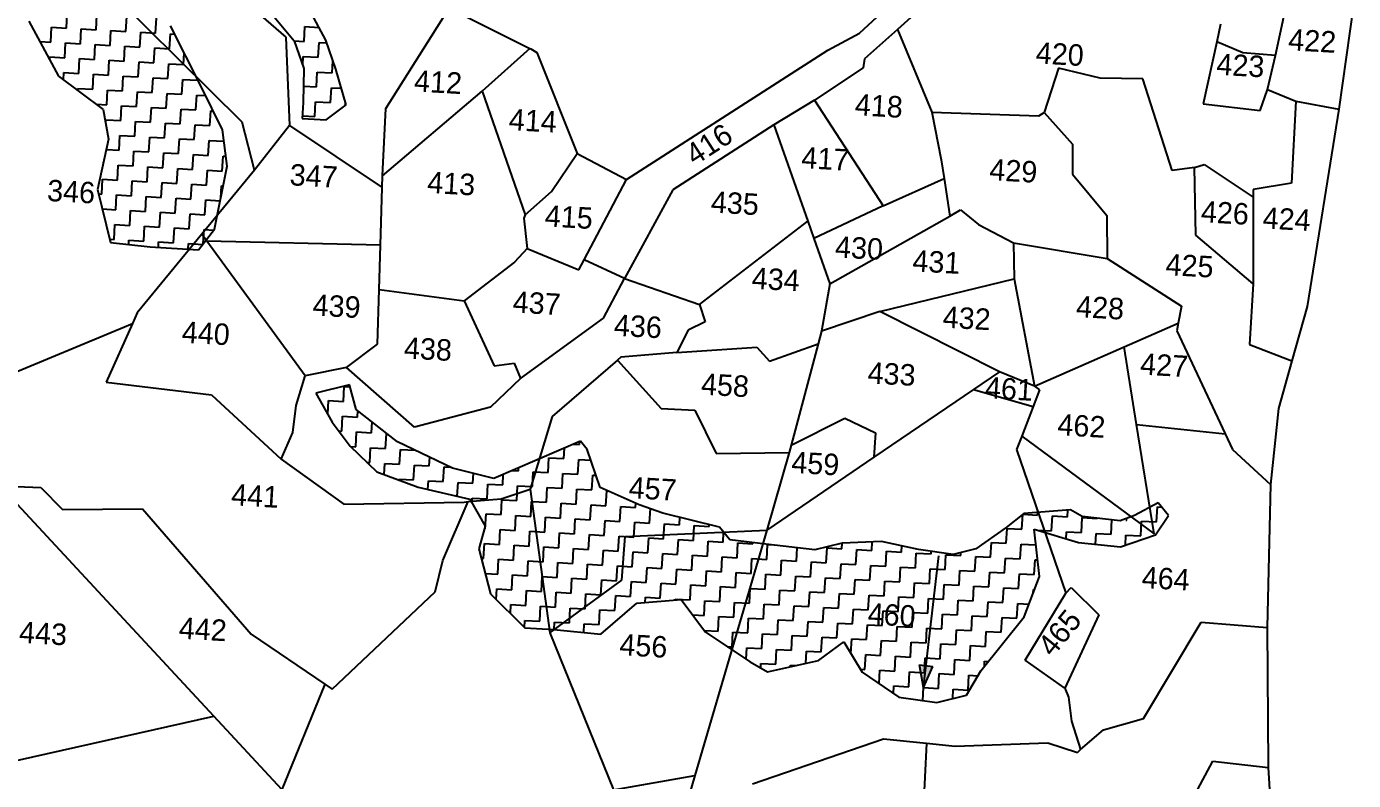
# Model space of a CAD drawing. Header units: metres. Extents: x 291643 to 293224, y 1990052 to 1993088.
# Drawn here: x 292525 to 293119, y 1991942 to 1992279 of the extents above; entities that cross this region are included whole.
import ezdxf
from ezdxf.enums import TextEntityAlignment as Align

# ---------------------------------------------------------------- set-up
doc = ezdxf.new("R2010")
doc.units = ezdxf.units.M
doc.header["$MEASUREMENT"] = 0
for name, color, linetype in [('OFF', 1, 'Continuous'), ('POLY_HATCH', 12, 'Continuous'), ('POLY_PARCEL', 6, 'Continuous'), ('TEXT_PARCEL', 7, 'Continuous'), ('V_BOUND_LINE', 7, 'Continuous')]:
    doc.layers.add(name, color=color, linetype=linetype)
doc.styles.add('TEXT_MAP', font='')
doc.styles.get('TEXT_MAP').set_extended_font_data('Kruti Dev 050')

msp = doc.modelspace()

# ---------------------------------------------------------------- hatches: boundary and pattern name
h = msp.add_hatch(color=256)
h.paths.add_polyline_path([(292927.49, 1991993.3), (292924.5, 1991993.64), (292926.36, 1991983.5)])
h.paths.add_polyline_path([(292926.36, 1991983.5), (292930.49, 1991992.95), (292927.49, 1991993.3)])

# ---------------------------------------------------------------- linework, layer by layer
for points in [[(292926.36, 1991983.5), (292933.19, 1992042.52)], [(292924.5, 1991993.64), (292930.49, 1991992.95)], [(292926.36, 1991983.5), (292924.5, 1991993.64)], [(292926.36, 1991983.5), (292930.49, 1991992.95)]]:
    msp.add_lwpolyline(points)
at = {"layer": 'OFF'}
msp.add_line((292668.22, 1992126.77), (292649.68, 1992122.98), dxfattribs=at)
at = {"layer": 'POLY_HATCH', "linetype": 'Continuous'}
for p, q in [((292542.86, 1992278.6), (292543.24, 1992285.25)), ((292556.16, 1992277.85), (292556.53, 1992284.5)), ((292569.46, 1992277.1), (292569.83, 1992283.75)), ((292535.84, 1992272.33), (292536.22, 1992278.98)), ((292536.22, 1992278.98), (292542.86, 1992278.6)), ((292549.14, 1992271.58), (292549.51, 1992278.23)), ((292549.51, 1992278.23), (292556.16, 1992277.85)), ((292562.43, 1992270.83), (292562.81, 1992277.47)), ((292562.81, 1992277.47), (292569.46, 1992277.1)), ((292582.75, 1992276.35), (292583.13, 1992283)), ((292649.23, 1992272.59), (292649.61, 1992279.24)), ((292649.61, 1992279.24), (292655.93, 1992278.89)), ((292530.97, 1992272.6), (292535.84, 1992272.33)), ((292542.11, 1992265.3), (292542.49, 1992271.95)), ((292542.49, 1992271.95), (292549.14, 1992271.58)), ((292575.73, 1992270.08), (292576.1, 1992276.72)), ((292576.1, 1992276.72), (292582.75, 1992276.35)), ((292589.02, 1992269.32), (292589.4, 1992275.97)), ((292589.4, 1992275.97), (292591.29, 1992275.87)), ((292644.8, 1992272.84), (292649.23, 1992272.59)), ((292655.51, 1992265.57), (292655.88, 1992272.22)), ((292655.88, 1992272.22), (292659.38, 1992272.02)), ((292535.39, 1992264.44), (292535.46, 1992265.68)), ((292535.46, 1992265.68), (292542.11, 1992265.3)), ((292555.41, 1992264.55), (292555.78, 1992271.2)), ((292555.78, 1992271.2), (292562.43, 1992270.83)), ((292568.7, 1992263.8), (292569.08, 1992270.45)), ((292569.08, 1992270.45), (292575.73, 1992270.08)), ((292582, 1992263.05), (292582.38, 1992269.7)), ((292582.38, 1992269.7), (292589.02, 1992269.32)), ((292595.3, 1992262.3), (292595.58, 1992267.35)), ((292648.63, 1992261.97), (292648.86, 1992265.95)), ((292648.86, 1992265.95), (292655.51, 1992265.57)), ((292548.39, 1992258.28), (292548.76, 1992264.93)), ((292548.76, 1992264.93), (292555.41, 1992264.55)), ((292561.68, 1992257.53), (292562.06, 1992264.18)), ((292562.06, 1992264.18), (292568.7, 1992263.8)), ((292574.98, 1992256.78), (292575.35, 1992263.43)), ((292575.35, 1992263.43), (292582, 1992263.05)), ((292588.27, 1992256.03), (292588.65, 1992262.68)), ((292588.65, 1992262.68), (292595.3, 1992262.3)), ((292661.78, 1992258.55), (292662.09, 1992263.97)), ((292541.56, 1992255.44), (292541.74, 1992258.66)), ((292541.74, 1992258.66), (292548.39, 1992258.28)), ((292554.66, 1992251.26), (292555.03, 1992257.91)), ((292555.03, 1992257.91), (292561.68, 1992257.53)), ((292567.95, 1992250.51), (292568.33, 1992257.15)), ((292568.33, 1992257.15), (292574.98, 1992256.78)), ((292581.25, 1992249.76), (292581.63, 1992256.4)), ((292581.63, 1992256.4), (292588.27, 1992256.03)), ((292594.55, 1992249), (292594.92, 1992255.65)), ((292594.92, 1992255.65), (292601.57, 1992255.28)), ((292601.57, 1992255.28), (292601.58, 1992255.46)), ((292654.76, 1992252.27), (292655.13, 1992258.92)), ((292655.13, 1992258.92), (292661.78, 1992258.55)), ((292547.96, 1992250.69), (292548.01, 1992251.63)), ((292548.01, 1992251.63), (292554.66, 1992251.26)), ((292560.93, 1992244.23), (292561.31, 1992250.88)), ((292561.31, 1992250.88), (292567.95, 1992250.51)), ((292574.23, 1992243.48), (292574.6, 1992250.13)), ((292574.6, 1992250.13), (292581.25, 1992249.76)), ((292587.52, 1992242.73), (292587.9, 1992249.38)), ((292587.9, 1992249.38), (292594.55, 1992249)), ((292600.82, 1992241.98), (292601.19, 1992248.63)), ((292601.19, 1992248.63), (292605.1, 1992248.41)), ((292648.97, 1992252.6), (292654.76, 1992252.27)), ((292661.03, 1992245.25), (292661.4, 1992251.9)), ((292661.4, 1992251.9), (292665.85, 1992251.65)), ((292556.3, 1992244.5), (292560.93, 1992244.23)), ((292567.2, 1992237.21), (292567.58, 1992243.86)), ((292567.58, 1992243.86), (292574.23, 1992243.48)), ((292580.5, 1992236.46), (292580.88, 1992243.11)), ((292580.88, 1992243.11), (292587.52, 1992242.73)), ((292593.8, 1992235.71), (292594.17, 1992242.36)), ((292594.17, 1992242.36), (292600.82, 1992241.98)), ((292654, 1992238.98), (292654.38, 1992245.63)), ((292654.38, 1992245.63), (292661.03, 1992245.25)), ((292667.62, 1992243.9), (292667.68, 1992244.88)), ((292667.68, 1992244.88), (292667.84, 1992244.87)), ((292560.46, 1992235.94), (292560.56, 1992237.59)), ((292560.56, 1992237.59), (292567.2, 1992237.21)), ((292573.48, 1992230.19), (292573.85, 1992236.83)), ((292573.85, 1992236.83), (292580.5, 1992236.46)), ((292586.77, 1992229.44), (292587.15, 1992236.08)), ((292587.15, 1992236.08), (292593.8, 1992235.71)), ((292607.09, 1992234.96), (292607.47, 1992241.61)), ((292607.47, 1992241.61), (292608.5, 1992241.55)), ((292648.46, 1992239.29), (292654, 1992238.98)), ((292566.45, 1992223.91), (292566.83, 1992230.56)), ((292566.83, 1992230.56), (292573.48, 1992230.19)), ((292579.75, 1992223.16), (292580.12, 1992229.81)), ((292580.12, 1992229.81), (292586.77, 1992229.44)), ((292600.07, 1992228.69), (292600.44, 1992235.33)), ((292600.44, 1992235.33), (292607.09, 1992234.96)), ((292560.68, 1992224.24), (292566.45, 1992223.91)), ((292593.05, 1992222.41), (292593.42, 1992229.06)), ((292593.42, 1992229.06), (292600.07, 1992228.69)), ((292606.34, 1992221.66), (292606.72, 1992228.31)), ((292606.72, 1992228.31), (292613.35, 1992227.93)), ((292559.43, 1992217.64), (292559.49, 1992218.66)), ((292572.73, 1992216.89), (292573.1, 1992223.54)), ((292573.1, 1992223.54), (292579.75, 1992223.16)), ((292586.02, 1992216.14), (292586.4, 1992222.79)), ((292586.4, 1992222.79), (292593.05, 1992222.41)), ((292599.32, 1992215.39), (292599.69, 1992222.04)), ((292599.69, 1992222.04), (292606.34, 1992221.66)), ((292612.61, 1992214.64), (292612.99, 1992221.29)), ((292612.99, 1992221.29), (292614.23, 1992221.22)), ((292559.27, 1992217.65), (292559.43, 1992217.64)), ((292565.7, 1992210.62), (292566.08, 1992217.27)), ((292566.08, 1992217.27), (292572.73, 1992216.89)), ((292579, 1992209.87), (292579.37, 1992216.52)), ((292579.37, 1992216.52), (292586.02, 1992216.14)), ((292592.29, 1992209.12), (292592.67, 1992215.76)), ((292592.67, 1992215.76), (292599.32, 1992215.39)), ((292605.59, 1992208.37), (292605.97, 1992215.01)), ((292605.97, 1992215.01), (292612.61, 1992214.64)), ((292558.68, 1992204.34), (292559.05, 1992210.99)), ((292559.05, 1992210.99), (292565.7, 1992210.62)), ((292571.97, 1992203.59), (292572.35, 1992210.24)), ((292572.35, 1992210.24), (292579, 1992209.87)), ((292585.27, 1992202.84), (292585.65, 1992209.49)), ((292585.65, 1992209.49), (292592.29, 1992209.12)), ((292598.57, 1992202.09), (292598.94, 1992208.74)), ((292598.94, 1992208.74), (292605.59, 1992208.37)), ((292611.92, 1992202.43), (292612.24, 1992207.99)), ((292612.24, 1992207.99), (292613.03, 1992207.94)), ((292557.31, 1992204.42), (292558.68, 1992204.34)), ((292564.95, 1992197.32), (292565.33, 1992203.97)), ((292565.33, 1992203.97), (292571.97, 1992203.59)), ((292578.25, 1992196.57), (292578.62, 1992203.22)), ((292578.62, 1992203.22), (292585.27, 1992202.84)), ((292591.54, 1992195.82), (292591.92, 1992202.47)), ((292591.92, 1992202.47), (292598.57, 1992202.09)), ((292604.84, 1992195.07), (292605.22, 1992201.72)), ((292605.22, 1992201.72), (292611.71, 1992201.35)), ((292558.96, 1992197.66), (292564.95, 1992197.32)), ((292571.22, 1992190.3), (292571.6, 1992196.95)), ((292571.6, 1992196.95), (292578.25, 1992196.57)), ((292584.52, 1992189.55), (292584.9, 1992196.2)), ((292584.9, 1992196.2), (292591.54, 1992195.82)), ((292597.82, 1992188.8), (292598.19, 1992195.44)), ((292598.19, 1992195.44), (292604.84, 1992195.07)), ((292564.2, 1992184.03), (292564.58, 1992190.67)), ((292564.58, 1992190.67), (292571.22, 1992190.3)), ((292577.5, 1992183.27), (292577.87, 1992189.92)), ((292577.87, 1992189.92), (292584.52, 1992189.55)), ((292590.79, 1992182.52), (292591.17, 1992189.17)), ((292591.17, 1992189.17), (292597.82, 1992188.8)), ((292604.11, 1992182.11), (292604.46, 1992188.42)), ((292604.46, 1992188.42), (292608.78, 1992188.18)), ((292562.26, 1992184.13), (292564.2, 1992184.03)), ((292570.74, 1992181.74), (292570.85, 1992183.65)), ((292570.85, 1992183.65), (292577.5, 1992183.27)), ((292584.01, 1992180.44), (292584.14, 1992182.9)), ((292584.14, 1992182.9), (292590.79, 1992182.52)), ((292597.3, 1992179.69), (292597.44, 1992182.15)), ((292597.44, 1992182.15), (292603.86, 1992181.79)), ((292666.82, 1992111.54), (292667.19, 1992118.19)), ((292667.19, 1992118.19), (292669.75, 1992118.04)), ((292659.82, 1992105.83), (292660.17, 1992111.91)), ((292660.17, 1992111.91), (292666.82, 1992111.54)), ((292673.09, 1992104.51), (292673.25, 1992107.4)), ((292666.07, 1992098.24), (292666.44, 1992104.89)), ((292666.44, 1992104.89), (292673.09, 1992104.51)), ((292679.36, 1992097.49), (292679.64, 1992102.39)), ((292664.75, 1992098.31), (292666.07, 1992098.24)), ((292672.34, 1992091.22), (292672.71, 1992097.87)), ((292672.71, 1992097.87), (292679.36, 1992097.49)), ((292685.63, 1992090.47), (292686.01, 1992097.11)), ((292686.01, 1992097.11), (292686.39, 1992097.09)), ((292772.44, 1992092.23), (292772.51, 1992093.62)), ((292669.93, 1992091.35), (292672.34, 1992091.22)), ((292678.61, 1992084.19), (292678.99, 1992090.84)), ((292678.99, 1992090.84), (292685.63, 1992090.47)), ((292691.91, 1992083.44), (292692.28, 1992090.09)), ((292692.28, 1992090.09), (292698.85, 1992089.72)), ((292765.41, 1992085.96), (292765.68, 1992090.67)), ((292769.67, 1992092.39), (292772.44, 1992092.23)), ((292677.31, 1992084.27), (292678.61, 1992084.19)), ((292684.98, 1992078.83), (292685.26, 1992083.82)), ((292685.26, 1992083.82), (292691.91, 1992083.44)), ((292698.18, 1992076.42), (292698.56, 1992083.07)), ((292698.56, 1992083.07), (292705.2, 1992082.69)), ((292705.2, 1992082.69), (292705.42, 1992086.58)), ((292711.48, 1992075.67), (292711.85, 1992082.32)), ((292711.85, 1992082.32), (292714.67, 1992082.16)), ((292745.09, 1992080.44), (292745.17, 1992081.83)), ((292758.39, 1992079.69), (292758.76, 1992086.34)), ((292758.76, 1992086.34), (292765.41, 1992085.96)), ((292771.69, 1992078.94), (292772.06, 1992085.59)), ((292772.06, 1992085.59), (292777.46, 1992085.28)), ((292691.51, 1992076.4), (292691.53, 1992076.79)), ((292691.53, 1992076.79), (292698.18, 1992076.42)), ((292704.61, 1992072.14), (292704.83, 1992076.04)), ((292704.83, 1992076.04), (292711.48, 1992075.67)), ((292724.77, 1992074.92), (292725.02, 1992079.37)), ((292738.07, 1992074.17), (292738.34, 1992078.88)), ((292742.31, 1992080.6), (292745.09, 1992080.44)), ((292751.37, 1992073.42), (292751.74, 1992080.06)), ((292751.74, 1992080.06), (292758.39, 1992079.69)), ((292764.66, 1992072.67), (292765.04, 1992079.31)), ((292765.04, 1992079.31), (292771.69, 1992078.94)), ((292777.96, 1992071.91), (292778.33, 1992078.56)), ((292778.33, 1992078.56), (292779.79, 1992078.48)), ((292717.77, 1992069.09), (292718.12, 1992075.29)), ((292718.12, 1992075.29), (292724.77, 1992074.92)), ((292731.05, 1992067.89), (292731.42, 1992074.54)), ((292731.42, 1992074.54), (292738.07, 1992074.17)), ((292744.34, 1992067.14), (292744.72, 1992073.79)), ((292744.72, 1992073.79), (292751.37, 1992073.42)), ((292757.64, 1992066.39), (292758.01, 1992073.04)), ((292758.01, 1992073.04), (292764.66, 1992072.67)), ((292770.93, 1992065.64), (292771.31, 1992072.29)), ((292771.31, 1992072.29), (292777.96, 1992071.91)), ((292784.23, 1992064.89), (292784.61, 1992071.54)), ((292784.61, 1992071.54), (292785.16, 1992071.51)), ((292724.28, 1992066.12), (292724.4, 1992068.27)), ((292724.4, 1992068.27), (292731.05, 1992067.89)), ((292737.32, 1992060.87), (292737.69, 1992067.52)), ((292737.69, 1992067.52), (292744.34, 1992067.14)), ((292750.61, 1992060.12), (292750.99, 1992066.77)), ((292750.99, 1992066.77), (292757.64, 1992066.39)), ((292763.91, 1992059.37), (292764.29, 1992066.02)), ((292764.29, 1992066.02), (292770.93, 1992065.64)), ((292777.21, 1992058.62), (292777.58, 1992065.27)), ((292777.58, 1992065.27), (292784.23, 1992064.89)), ((292790.5, 1992057.87), (292790.88, 1992064.52)), ((292790.88, 1992064.52), (292797.53, 1992064.14)), ((292797.53, 1992064.14), (292797.63, 1992066.01)), ((292803.8, 1992057.12), (292804.16, 1992063.57)), ((293030.59, 1992057.65), (293030.96, 1992064.3)), ((293030.96, 1992064.3), (293033, 1992064.18)), ((292730.29, 1992054.6), (292730.67, 1992061.25)), ((292730.67, 1992061.25), (292737.32, 1992060.87)), ((292743.59, 1992053.85), (292743.97, 1992060.5)), ((292743.97, 1992060.5), (292750.61, 1992060.12)), ((292756.89, 1992053.1), (292757.26, 1992059.74)), ((292757.26, 1992059.74), (292763.91, 1992059.37)), ((292770.18, 1992052.35), (292770.56, 1992058.99)), ((292770.56, 1992058.99), (292777.21, 1992058.62)), ((292783.48, 1992051.59), (292783.86, 1992058.24)), ((292783.86, 1992058.24), (292790.5, 1992057.87)), ((292817.1, 1992056.37), (292817.28, 1992059.69)), ((292970.38, 1992054.38), (292970.75, 1992061.03)), ((292970.75, 1992061.03), (292977.4, 1992060.65)), ((292977.4, 1992060.65), (292977.47, 1992061.91)), ((292983.68, 1992053.63), (292984.05, 1992060.28)), ((292984.05, 1992060.28), (292990.7, 1992059.9)), ((292990.7, 1992059.9), (292990.87, 1992062.89)), ((292996.97, 1992052.88), (292997.35, 1992059.53)), ((292997.35, 1992059.53), (293003.99, 1992059.15)), ((293003.99, 1992059.15), (293004, 1992059.25)), ((293010.27, 1992052.13), (293010.63, 1992058.53)), ((293016.9, 1992058.42), (293017.29, 1992058.4)), ((293017.29, 1992058.4), (293017.3, 1992058.64)), ((293023.56, 1992051.38), (293023.94, 1992058.02)), ((293023.94, 1992058.02), (293030.59, 1992057.65)), ((292729.96, 1992054.62), (292730.29, 1992054.6)), ((292736.57, 1992047.57), (292736.94, 1992054.22)), ((292736.94, 1992054.22), (292743.59, 1992053.85)), ((292749.86, 1992046.82), (292750.24, 1992053.47)), ((292750.24, 1992053.47), (292756.89, 1992053.1)), ((292763.16, 1992046.07), (292763.54, 1992052.72)), ((292763.54, 1992052.72), (292770.18, 1992052.35)), ((292776.46, 1992045.32), (292776.83, 1992051.97)), ((292776.83, 1992051.97), (292783.48, 1992051.59)), ((292796.78, 1992050.84), (292797.15, 1992057.49)), ((292797.15, 1992057.49), (292803.8, 1992057.12)), ((292810.07, 1992050.09), (292810.45, 1992056.74)), ((292810.45, 1992056.74), (292817.1, 1992056.37)), ((292823.37, 1992049.34), (292823.74, 1992055.99)), ((292823.74, 1992055.99), (292830.39, 1992055.61)), ((292830.39, 1992055.61), (292830.44, 1992056.37)), ((292836.66, 1992048.59), (292836.91, 1992052.95)), ((292963.36, 1992048.11), (292963.73, 1992054.75)), ((292963.73, 1992054.75), (292970.38, 1992054.38)), ((292977.37, 1992053.98), (292983.68, 1992053.63)), ((292990.14, 1992050.09), (292990.32, 1992053.25)), ((292990.32, 1992053.25), (292996.97, 1992052.88)), ((293003.34, 1992047.59), (293003.62, 1992052.5)), ((293003.62, 1992052.5), (293010.27, 1992052.13)), ((293016.66, 1992047.16), (293016.92, 1992051.75)), ((293016.92, 1992051.75), (293023.56, 1992051.38)), ((292729.54, 1992041.3), (292729.92, 1992047.95)), ((292729.92, 1992047.95), (292736.57, 1992047.57)), ((292742.84, 1992040.55), (292743.22, 1992047.2)), ((292743.22, 1992047.2), (292749.86, 1992046.82)), ((292756.14, 1992039.8), (292756.51, 1992046.45)), ((292756.51, 1992046.45), (292763.16, 1992046.07)), ((292789.75, 1992044.57), (292790.13, 1992051.22)), ((292790.13, 1992051.22), (292796.78, 1992050.84)), ((292803.05, 1992043.82), (292803.42, 1992050.47)), ((292803.42, 1992050.47), (292810.07, 1992050.09)), ((292816.35, 1992043.07), (292816.72, 1992049.72)), ((292816.72, 1992049.72), (292823.37, 1992049.34)), ((292829.64, 1992042.32), (292830.02, 1992048.97)), ((292830.02, 1992048.97), (292836.66, 1992048.59)), ((292842.94, 1992041.57), (292843.31, 1992048.22)), ((292843.31, 1992048.22), (292849.96, 1992047.84)), ((292849.96, 1992047.84), (292849.99, 1992048.39)), ((292856.23, 1992040.82), (292856.61, 1992047.46)), ((292856.61, 1992047.46), (292859.52, 1992047.3)), ((292869.53, 1992040.07), (292869.87, 1992046.08)), ((292882.83, 1992039.32), (292883.2, 1992045.96)), ((292883.2, 1992045.96), (292889.85, 1992045.59)), ((292889.85, 1992045.59), (292889.99, 1992048.06)), ((292903.15, 1992044.84), (292903.36, 1992048.67)), ((292916.44, 1992044.09), (292916.6, 1992046.88)), ((292956.33, 1992041.83), (292956.71, 1992048.48)), ((292956.71, 1992048.48), (292963.36, 1992048.11)), ((292969.63, 1992041.08), (292970, 1992047.73)), ((292970, 1992047.73), (292976.64, 1992047.36)), ((292728.52, 1992041.36), (292729.54, 1992041.3)), ((292735.82, 1992034.28), (292736.19, 1992040.93)), ((292736.19, 1992040.93), (292742.84, 1992040.55)), ((292749.11, 1992033.53), (292749.49, 1992040.18)), ((292749.49, 1992040.18), (292756.14, 1992039.8)), ((292769.43, 1992039.05), (292769.81, 1992045.7)), ((292769.81, 1992045.7), (292776.46, 1992045.32)), ((292782.73, 1992038.3), (292783.1, 1992044.95)), ((292783.1, 1992044.95), (292789.75, 1992044.57)), ((292796.03, 1992037.55), (292796.4, 1992044.2)), ((292796.4, 1992044.2), (292803.05, 1992043.82)), ((292809.32, 1992036.8), (292809.7, 1992043.44)), ((292809.7, 1992043.44), (292816.35, 1992043.07)), ((292822.62, 1992036.05), (292822.99, 1992042.69)), ((292822.99, 1992042.69), (292829.64, 1992042.32)), ((292835.91, 1992035.29), (292836.29, 1992041.94)), ((292836.29, 1992041.94), (292842.94, 1992041.57)), ((292849.21, 1992034.54), (292849.59, 1992041.19)), ((292849.59, 1992041.19), (292856.23, 1992040.82)), ((292862.51, 1992033.79), (292862.88, 1992040.44)), ((292862.88, 1992040.44), (292869.53, 1992040.07)), ((292896.12, 1992038.56), (292896.5, 1992045.21)), ((292896.5, 1992045.21), (292903.15, 1992044.84)), ((292909.42, 1992037.81), (292909.79, 1992044.46)), ((292909.79, 1992044.46), (292916.44, 1992044.09)), ((292922.72, 1992037.06), (292923.09, 1992043.71)), ((292923.09, 1992043.71), (292929.74, 1992043.34)), ((292929.74, 1992043.34), (292929.8, 1992044.41)), ((292936.01, 1992036.31), (292936.39, 1992042.96)), ((292936.39, 1992042.96), (292943.04, 1992042.58)), ((292943.04, 1992042.58), (292943.11, 1992043.89)), ((292949.31, 1992035.56), (292949.68, 1992042.21)), ((292949.68, 1992042.21), (292956.33, 1992041.83)), ((292962.6, 1992034.81), (292962.98, 1992041.46)), ((292962.98, 1992041.46), (292969.63, 1992041.08)), ((292975.9, 1992034.06), (292976.28, 1992040.71)), ((292976.28, 1992040.71), (292977.4, 1992040.64)), ((292730.26, 1992034.59), (292735.82, 1992034.28)), ((292742.09, 1992027.25), (292742.46, 1992033.9)), ((292742.46, 1992033.9), (292749.11, 1992033.53)), ((292762.41, 1992032.78), (292762.78, 1992039.42)), ((292762.78, 1992039.42), (292769.43, 1992039.05)), ((292775.71, 1992032.03), (292776.08, 1992038.67)), ((292776.08, 1992038.67), (292782.73, 1992038.3)), ((292789, 1992031.27), (292789.38, 1992037.92)), ((292789.38, 1992037.92), (292796.03, 1992037.55)), ((292802.3, 1992030.52), (292802.67, 1992037.17)), ((292802.67, 1992037.17), (292809.32, 1992036.8)), ((292815.59, 1992029.77), (292815.97, 1992036.42)), ((292815.97, 1992036.42), (292822.62, 1992036.05)), ((292828.89, 1992029.02), (292829.27, 1992035.67)), ((292829.27, 1992035.67), (292835.91, 1992035.29)), ((292842.19, 1992028.27), (292842.56, 1992034.92)), ((292842.56, 1992034.92), (292849.21, 1992034.54)), ((292855.48, 1992027.52), (292855.86, 1992034.17)), ((292855.86, 1992034.17), (292862.51, 1992033.79)), ((292875.8, 1992033.04), (292876.18, 1992039.69)), ((292876.18, 1992039.69), (292882.83, 1992039.32)), ((292889.1, 1992032.29), (292889.47, 1992038.94)), ((292889.47, 1992038.94), (292896.12, 1992038.56)), ((292902.4, 1992031.54), (292902.77, 1992038.19)), ((292902.77, 1992038.19), (292909.42, 1992037.81)), ((292915.69, 1992030.79), (292916.07, 1992037.44)), ((292916.07, 1992037.44), (292922.72, 1992037.06)), ((292928.99, 1992030.04), (292929.36, 1992036.69)), ((292929.36, 1992036.69), (292936.01, 1992036.31)), ((292942.28, 1992029.29), (292942.66, 1992035.94)), ((292942.66, 1992035.94), (292949.31, 1992035.56)), ((292955.58, 1992028.54), (292955.96, 1992035.19)), ((292955.96, 1992035.19), (292962.6, 1992034.81)), ((292968.88, 1992027.79), (292969.25, 1992034.43)), ((292969.25, 1992034.43), (292975.9, 1992034.06)), ((292755.39, 1992026.5), (292755.76, 1992033.15)), ((292755.76, 1992033.15), (292762.41, 1992032.78)), ((292768.68, 1992025.75), (292769.06, 1992032.4)), ((292769.06, 1992032.4), (292775.71, 1992032.03)), ((292781.98, 1992025), (292782.35, 1992031.65)), ((292782.35, 1992031.65), (292789, 1992031.27)), ((292795.27, 1992024.25), (292795.65, 1992030.9)), ((292795.65, 1992030.9), (292802.3, 1992030.52)), ((292808.57, 1992023.5), (292808.95, 1992030.15)), ((292808.95, 1992030.15), (292815.59, 1992029.77)), ((292821.87, 1992022.75), (292822.24, 1992029.4)), ((292822.24, 1992029.4), (292828.89, 1992029.02)), ((292835.16, 1992022), (292835.54, 1992028.65)), ((292835.54, 1992028.65), (292842.19, 1992028.27)), ((292848.46, 1992021.25), (292848.83, 1992027.9)), ((292848.83, 1992027.9), (292855.48, 1992027.52)), ((292868.78, 1992026.77), (292869.15, 1992033.42)), ((292869.15, 1992033.42), (292875.8, 1992033.04)), ((292882.08, 1992026.02), (292882.45, 1992032.67)), ((292882.45, 1992032.67), (292889.1, 1992032.29)), ((292895.37, 1992025.27), (292895.75, 1992031.92)), ((292895.75, 1992031.92), (292902.4, 1992031.54)), ((292908.67, 1992024.52), (292909.04, 1992031.17)), ((292909.04, 1992031.17), (292915.69, 1992030.79)), ((292921.96, 1992023.77), (292922.34, 1992030.41)), ((292922.34, 1992030.41), (292928.99, 1992030.04)), ((292935.26, 1992023.02), (292935.64, 1992029.66)), ((292935.64, 1992029.66), (292942.28, 1992029.29)), ((292948.56, 1992022.26), (292948.93, 1992028.91)), ((292948.93, 1992028.91), (292955.58, 1992028.54)), ((292961.85, 1992021.51), (292962.23, 1992028.16)), ((292962.23, 1992028.16), (292968.88, 1992027.79)), ((292735.17, 1992022.92), (292735.44, 1992027.63)), ((292735.44, 1992027.63), (292742.09, 1992027.25)), ((292748.36, 1992020.23), (292748.74, 1992026.88)), ((292748.74, 1992026.88), (292755.39, 1992026.5)), ((292761.66, 1992019.48), (292762.03, 1992026.13)), ((292762.03, 1992026.13), (292768.68, 1992025.75)), ((292774.95, 1992018.73), (292775.33, 1992025.38)), ((292775.33, 1992025.38), (292781.98, 1992025)), ((292788.25, 1992017.98), (292788.63, 1992024.63)), ((292788.63, 1992024.63), (292795.27, 1992024.25)), ((292801.8, 1992021.62), (292801.92, 1992023.88)), ((292801.92, 1992023.88), (292808.57, 1992023.5)), ((292815.19, 1992022.68), (292815.22, 1992023.12)), ((292815.22, 1992023.12), (292821.87, 1992022.75)), ((292828.14, 1992015.73), (292828.52, 1992022.37)), ((292828.52, 1992022.37), (292835.16, 1992022)), ((292861.76, 1992020.5), (292862.13, 1992027.15)), ((292862.13, 1992027.15), (292868.78, 1992026.77)), ((292875.05, 1992019.75), (292875.43, 1992026.39)), ((292875.43, 1992026.39), (292882.08, 1992026.02)), ((292888.35, 1992019), (292888.72, 1992025.64)), ((292888.72, 1992025.64), (292895.37, 1992025.27)), ((292901.64, 1992018.24), (292902.02, 1992024.89)), ((292902.02, 1992024.89), (292908.67, 1992024.52)), ((292914.94, 1992017.49), (292915.32, 1992024.14)), ((292915.32, 1992024.14), (292921.96, 1992023.77)), ((292928.24, 1992016.74), (292928.61, 1992023.39)), ((292928.61, 1992023.39), (292935.26, 1992023.02)), ((292941.53, 1992015.99), (292941.91, 1992022.64)), ((292941.91, 1992022.64), (292948.56, 1992022.26)), ((292975.44, 1992025.82), (292975.53, 1992027.41)), ((292975.53, 1992027.41), (292976.03, 1992027.38)), ((292741.49, 1992016.64), (292741.71, 1992020.61)), ((292741.71, 1992020.61), (292748.36, 1992020.23)), ((292754.63, 1992013.21), (292755.01, 1992019.86)), ((292755.01, 1992019.86), (292761.66, 1992019.48)), ((292767.93, 1992012.46), (292768.31, 1992019.1)), ((292768.31, 1992019.1), (292774.95, 1992018.73)), ((292781.23, 1992011.71), (292781.6, 1992018.35)), ((292781.6, 1992018.35), (292788.25, 1992017.98)), ((292841.44, 1992014.97), (292841.81, 1992021.62)), ((292841.81, 1992021.62), (292848.46, 1992021.25)), ((292854.73, 1992014.22), (292855.11, 1992020.87)), ((292855.11, 1992020.87), (292861.76, 1992020.5)), ((292868.03, 1992013.47), (292868.4, 1992020.12)), ((292868.4, 1992020.12), (292875.05, 1992019.75)), ((292881.32, 1992012.72), (292881.7, 1992019.37)), ((292881.7, 1992019.37), (292888.35, 1992019)), ((292894.62, 1992011.97), (292895, 1992018.62)), ((292895, 1992018.62), (292901.64, 1992018.24)), ((292907.92, 1992011.22), (292908.29, 1992017.87)), ((292908.29, 1992017.87), (292914.94, 1992017.49)), ((292921.21, 1992010.47), (292921.59, 1992017.12)), ((292921.59, 1992017.12), (292928.24, 1992016.74)), ((292934.51, 1992009.72), (292934.89, 1992016.37)), ((292934.89, 1992016.37), (292941.53, 1992015.99)), ((292954.83, 1992015.24), (292955.21, 1992021.89)), ((292955.21, 1992021.89), (292961.85, 1992021.51)), ((292968.13, 1992014.49), (292968.5, 1992021.14)), ((292968.5, 1992021.14), (292973.55, 1992020.85)), ((292747.8, 1992010.36), (292747.99, 1992013.58)), ((292747.99, 1992013.58), (292754.63, 1992013.21)), ((292761.09, 1992009.47), (292761.28, 1992012.83)), ((292761.28, 1992012.83), (292767.93, 1992012.46)), ((292774.36, 1992008.15), (292774.58, 1992012.08)), ((292774.58, 1992012.08), (292781.23, 1992011.71)), ((292823.09, 1992016.01), (292828.14, 1992015.73)), ((292834.41, 1992008.7), (292834.79, 1992015.35)), ((292834.79, 1992015.35), (292841.44, 1992014.97)), ((292847.71, 1992007.95), (292848.08, 1992014.6)), ((292848.08, 1992014.6), (292854.73, 1992014.22)), ((292861.01, 1992007.2), (292861.38, 1992013.85)), ((292861.38, 1992013.85), (292868.03, 1992013.47)), ((292874.3, 1992006.45), (292874.68, 1992013.1)), ((292874.68, 1992013.1), (292881.32, 1992012.72)), ((292887.6, 1992005.7), (292887.97, 1992012.35)), ((292887.97, 1992012.35), (292894.62, 1992011.97)), ((292900.89, 1992004.95), (292901.27, 1992011.6)), ((292901.27, 1992011.6), (292907.92, 1992011.22)), ((292914.19, 1992004.2), (292914.57, 1992010.85)), ((292914.57, 1992010.85), (292921.21, 1992010.47)), ((292927.49, 1992003.45), (292927.86, 1992010.09)), ((292927.86, 1992010.09), (292934.51, 1992009.72)), ((292947.81, 1992008.97), (292948.18, 1992015.62)), ((292948.18, 1992015.62), (292954.83, 1992015.24)), ((292961.1, 1992008.22), (292961.48, 1992014.87)), ((292961.48, 1992014.87), (292968.13, 1992014.49)), ((292828.3, 1992009.05), (292834.41, 1992008.7)), ((292840.69, 1992001.68), (292841.06, 1992008.33)), ((292841.06, 1992008.33), (292847.71, 1992007.95)), ((292853.98, 1992000.93), (292854.36, 1992007.58)), ((292854.36, 1992007.58), (292861.01, 1992007.2)), ((292867.28, 1992000.18), (292867.65, 1992006.83)), ((292867.65, 1992006.83), (292874.3, 1992006.45)), ((292880.57, 1991999.43), (292880.95, 1992006.07)), ((292880.95, 1992006.07), (292887.6, 1992005.7)), ((292893.87, 1991998.69), (292894.25, 1992005.32)), ((292894.25, 1992005.32), (292900.89, 1992004.95)), ((292907.17, 1991997.92), (292907.54, 1992004.57)), ((292907.54, 1992004.57), (292914.19, 1992004.2)), ((292940.78, 1992002.7), (292941.16, 1992009.34)), ((292941.16, 1992009.34), (292947.81, 1992008.97)), ((292954.08, 1992001.94), (292954.45, 1992008.59)), ((292954.45, 1992008.59), (292961.1, 1992008.22)), ((292838.67, 1992001.79), (292840.69, 1992001.68)), ((292847.05, 1991996.22), (292847.33, 1992001.3)), ((292847.33, 1992001.3), (292853.98, 1992000.93)), ((292860.25, 1991993.9), (292860.63, 1992000.55)), ((292860.63, 1992000.55), (292867.28, 1992000.18)), ((292873.62, 1991994.33), (292873.93, 1991999.8)), ((292873.93, 1991999.8), (292880.57, 1991999.43)), ((292900.14, 1991991.65), (292900.52, 1991998.3)), ((292900.52, 1991998.3), (292907.17, 1991997.92)), ((292920.46, 1991997.17), (292920.84, 1992003.82)), ((292920.84, 1992003.82), (292927.49, 1992003.45)), ((292933.76, 1991996.42), (292934.13, 1992003.07)), ((292934.13, 1992003.07), (292940.78, 1992002.7)), ((292947.06, 1991995.67), (292947.43, 1992002.32)), ((292947.43, 1992002.32), (292954.08, 1992001.94)), ((292853.5, 1991992.37), (292853.61, 1991994.28)), ((292853.61, 1991994.28), (292860.25, 1991993.9)), ((292866.86, 1991992.85), (292866.9, 1991993.53)), ((292866.9, 1991993.53), (292869.34, 1991993.39)), ((292913.44, 1991990.9), (292913.81, 1991997.55)), ((292913.81, 1991997.55), (292920.46, 1991997.17)), ((292926.74, 1991990.15), (292927.11, 1991996.8)), ((292927.11, 1991996.8), (292933.76, 1991996.42)), ((292940.03, 1991989.4), (292940.41, 1991996.05)), ((292940.41, 1991996.05), (292947.06, 1991995.67)), ((292953.57, 1991992.99), (292953.7, 1991995.3)), ((292953.7, 1991995.3), (292955.35, 1991995.2)), ((292898.09, 1991991.77), (292900.14, 1991991.65)), ((292906.45, 1991985.27), (292906.79, 1991991.28)), ((292906.79, 1991991.28), (292913.44, 1991990.9)), ((292919.71, 1991983.88), (292920.09, 1991990.53)), ((292920.09, 1991990.53), (292926.74, 1991990.15)), ((292933.01, 1991983.13), (292933.38, 1991989.77)), ((292933.38, 1991989.77), (292940.03, 1991989.4)), ((292946.3, 1991982.38), (292946.68, 1991989.02)), ((292946.68, 1991989.02), (292950.68, 1991988.8)), ((292912.87, 1991980.88), (292913.06, 1991984.25)), ((292913.06, 1991984.25), (292919.71, 1991983.88)), ((292926.03, 1991977.73), (292926.36, 1991983.5)), ((292926.36, 1991983.5), (292933.01, 1991983.13)), ((292939.42, 1991978.65), (292939.66, 1991982.75)), ((292939.66, 1991982.75), (292946.3, 1991982.38))]:
    msp.add_line(p, q, dxfattribs=at)
at = {"layer": 'POLY_HATCH'}
for p, q in [((292632.9, 1992287.29), (292644.78, 1992272.92)), ((292659.01, 1992273.13), (292652.58, 1992285.16)), ((292526.07, 1992281.64), (292539.4, 1992257.04)), ((292603.11, 1992252.43), (292589.41, 1992279.58)), ((292644.78, 1992272.92), (292649.15, 1992260.49)), ((292663.35, 1992260.2), (292659.01, 1992273.13)), ((292649.15, 1992260.49), (292648.8, 1992245.29)), ((292668.03, 1992244.2), (292663.35, 1992260.2)), ((292539.4, 1992257.04), (292559.38, 1992242.21)), ((292612.68, 1992233.11), (292603.11, 1992252.43)), ((292559.38, 1992242.21), (292561.68, 1992228.89)), ((292648.8, 1992245.29), (292648.4, 1992238.21)), ((292659.03, 1992237.61), (292668.03, 1992244.2)), ((292648.4, 1992238.21), (292659.03, 1992237.61)), ((292614.81, 1992216.76), (292612.68, 1992233.11)), ((292561.68, 1992228.89), (292556.85, 1992206.33)), ((292609.16, 1992188.66), (292614.81, 1992216.76)), ((292556.85, 1992206.33), (292562.62, 1992182.66)), ((292602.04, 1992179.42), (292609.16, 1992188.66)), ((292562.62, 1992182.66), (292580.27, 1992180.65)), ((292580.27, 1992180.65), (292602.04, 1992179.42)), ((292669.5, 1992118.96), (292654.45, 1992115.31)), ((292672.48, 1992108), (292669.5, 1992118.96)), ((292654.45, 1992115.31), (292661.82, 1992102.31)), ((292691.01, 1992093.47), (292672.48, 1992108)), ((292661.82, 1992102.31), (292669.75, 1992091.52)), ((292715.54, 1992081.74), (292691.01, 1992093.47)), ((292772.91, 1992093.79), (292734.17, 1992077.09)), ((292775.84, 1992090.02), (292772.91, 1992093.79)), ((292669.75, 1992091.52), (292681.7, 1992080.05)), ((292781.64, 1992073.06), (292775.84, 1992090.02)), ((292734.17, 1992077.09), (292715.54, 1992081.74)), ((292681.7, 1992080.05), (292700.21, 1992073.16)), ((292700.21, 1992073.16), (292723.3, 1992067.81)), ((292799.19, 1992065.33), (292781.64, 1992073.06)), ((292723.3, 1992067.81), (292730.27, 1992055.73)), ((292809.78, 1992061.58), (292799.19, 1992065.33)), ((293031.39, 1992066.15), (293020.72, 1992060.46)), ((293036.02, 1992060.5), (293031.39, 1992066.15)), ((292835.06, 1992055.21), (292809.78, 1992061.58)), ((292971.29, 1992061.45), (292963.28, 1992055.16)), ((292992.07, 1992062.98), (292971.29, 1992061.45)), ((292997.3, 1992059.98), (292992.07, 1992062.98)), ((293014.29, 1992058.13), (292997.3, 1992059.98)), ((293020.72, 1992060.46), (293014.29, 1992058.13)), ((293030.13, 1992051.83), (293036.02, 1992060.5)), ((292730.27, 1992055.73), (292727.44, 1992045.55)), ((292839.69, 1992049.55), (292835.06, 1992055.21)), ((292963.28, 1992055.16), (292949.69, 1992045.59)), ((292978.24, 1992033.18), (292975.84, 1992054.45)), ((292975.84, 1992054.45), (292995.74, 1992048.38)), ((293014.53, 1992046.42), (293030.13, 1992051.83)), ((292855.79, 1992047.74), (292839.69, 1992049.55)), ((292877.69, 1992045.16), (292855.79, 1992047.74)), ((292890, 1992048.06), (292877.69, 1992045.16)), ((292907.59, 1992048.86), (292890, 1992048.06)), ((292924.03, 1992045.24), (292907.59, 1992048.86)), ((292995.74, 1992048.38), (293014.53, 1992046.42)), ((292727.44, 1992045.55), (292732.61, 1992025.47)), ((292939.65, 1992043.01), (292924.03, 1992045.24)), ((292949.69, 1992045.59), (292939.65, 1992043.01)), ((292971.37, 1992015.14), (292978.24, 1992033.18)), ((292732.61, 1992025.47), (292747.94, 1992010.22)), ((292798.06, 1992021.33), (292817.94, 1992022.9)), ((292817.94, 1992022.9), (292828.82, 1992008.35)), ((292781.98, 1992007.4), (292798.06, 1992021.33)), ((292747.94, 1992010.22), (292760.95, 1992009.48)), ((292952.01, 1991991.05), (292971.37, 1992015.14)), ((292760.95, 1992009.48), (292781.98, 1992007.4)), ((292828.82, 1992008.35), (292848.77, 1991995.08)), ((292879.39, 1991995.6), (292890.66, 1992003.96)), ((292890.66, 1992003.96), (292898.89, 1991990.45)), ((292848.77, 1991995.08), (292856.61, 1991990.59)), ((292856.61, 1991990.59), (292879.39, 1991995.6)), ((292898.89, 1991990.45), (292915.35, 1991979.18)), ((292945.55, 1991980.17), (292952.01, 1991991.05)), ((292915.35, 1991979.18), (292932.32, 1991976.87)), ((292932.32, 1991976.87), (292945.55, 1991980.17))]:
    msp.add_line(p, q, dxfattribs=at)
at = {"layer": 'POLY_PARCEL'}
for p, q in [((292897.77, 1992276.34), (292963.51, 1992338.37)), ((292608.77, 1992302.6), (292641.08, 1992274.56)), ((292944.38, 1992304.87), (292914.78, 1992277.91)), ((292621.45, 1992236.53), (292562.8, 1992294.61)), ((292685.85, 1992242.57), (292714.11, 1992287.46)), ((292714.11, 1992287.46), (292750.25, 1992269.51)), ((293083.77, 1992266.29), (293087.96, 1992285.66)), ((292914.78, 1992277.91), (292899.89, 1992264.9)), ((292914.78, 1992277.91), (292930.06, 1992240.94)), ((293059.25, 1992280.32), (293057.52, 1992272.39)), ((292641.08, 1992274.56), (292642.68, 1992234.99)), ((292883.53, 1992268.71), (292897.77, 1992276.34)), ((293057.52, 1992272.39), (293051.48, 1992244.73)), ((293069.26, 1992267.49), (293057.52, 1992272.39)), ((292750.25, 1992269.51), (292728.84, 1992250.32)), ((292750.25, 1992269.51), (292750.68, 1992269.29)), ((292750.68, 1992269.29), (292753.27, 1992267.61)), ((292753.27, 1992267.61), (292771.44, 1992222.5)), ((292793.42, 1992210.91), (292883.53, 1992268.71)), ((293083.77, 1992266.29), (293069.26, 1992267.49)), ((293080.23, 1992251.15), (293083.77, 1992266.29)), ((292899.37, 1992260.81), (292877.63, 1992246.42)), ((292899.89, 1992264.9), (292899.37, 1992260.81)), ((292986.8, 1992260.74), (292980.3, 1992240.79)), ((293005.34, 1992256.24), (292986.8, 1992260.74)), ((293024.5, 1992255.93), (293005.34, 1992256.24)), ((293037.53, 1992214.94), (293024.5, 1992255.93)), ((292684.26, 1992212.48), (292728.84, 1992250.32)), ((292728.84, 1992250.32), (292748.12, 1992195.02)), ((293077.02, 1992241.75), (293080.23, 1992251.15)), ((293080.23, 1992251.15), (293092.97, 1992245.83)), ((292684.26, 1992212.48), (292685.85, 1992242.57)), ((292877.63, 1992246.42), (292859.32, 1992235.38)), ((292877.63, 1992246.42), (292908.26, 1992199.03)), ((293051.48, 1992244.73), (293077.02, 1992241.75)), ((293092.97, 1992245.83), (293090.92, 1992209.24)), ((293092.97, 1992245.83), (293112.13, 1992242.25)), ((292627.02, 1992215), (292621.45, 1992236.53)), ((292930.06, 1992240.94), (292977.92, 1992239.39)), ((292930.06, 1992240.94), (292934.23, 1992219.62)), ((292977.92, 1992239.39), (292980.3, 1992240.79)), ((292980.3, 1992240.79), (292992.93, 1992226.66)), ((292642.68, 1992234.99), (292627.02, 1992215)), ((292642.68, 1992234.99), (292684.11, 1992207.33)), ((292859.32, 1992235.38), (292814.25, 1992206.27)), ((292859.32, 1992235.38), (292874.59, 1992192.14)), ((292992.93, 1992226.66), (292992.94, 1992213.24)), ((292759.91, 1992205.55), (292771.44, 1992222.5)), ((292771.44, 1992222.5), (292793.42, 1992210.91)), ((292934.23, 1992219.62), (292935.55, 1992211.23)), ((292627.02, 1992215), (292603.49, 1992186.39)), ((292684.11, 1992207.33), (292684.26, 1992212.48)), ((292992.94, 1992213.24), (293008.39, 1992194.73)), ((293047.58, 1992216.29), (293037.53, 1992214.94)), ((293047.58, 1992216.29), (293051.88, 1992217.58)), ((293048.17, 1992185.97), (293047.58, 1992216.29)), ((293051.88, 1992217.58), (293073.87, 1992202.95)), ((292683.4, 1992181.49), (292684.11, 1992207.33)), ((292774.46, 1992174.92), (292793.42, 1992210.91)), ((292814.25, 1992206.27), (292792.55, 1992166.55)), ((292908.26, 1992199.03), (292935.55, 1992211.23)), ((292935.55, 1992211.23), (292938.18, 1992194.48)), ((293073.88, 1992206.37), (293073.87, 1992202.95)), ((293090.92, 1992209.24), (293073.88, 1992206.37)), ((292748.12, 1992195.02), (292759.91, 1992205.55)), ((293073.87, 1992202.95), (293073.8, 1992164.2)), ((292748.12, 1992195.02), (292747.45, 1992193.59)), ((292908.26, 1992199.03), (292877.31, 1992184.43)), ((292884.48, 1992164.14), (292938.18, 1992194.48)), ((292938.18, 1992194.48), (292942.94, 1992197.28)), ((292942.94, 1992197.28), (292951.01, 1992190.69)), ((293008.39, 1992194.73), (293008.46, 1992175.56)), ((292747.45, 1992193.59), (292749.03, 1992179.95)), ((292826.09, 1992154.93), (292874.59, 1992192.14)), ((292874.59, 1992192.14), (292877.31, 1992184.43)), ((292951.01, 1992190.69), (292966.66, 1992182.52)), ((292603.49, 1992186.39), (292574.52, 1992151.16)), ((292605.72, 1992183.32), (292603.49, 1992186.39)), ((292683.4, 1992181.49), (292605.72, 1992183.32)), ((292649.68, 1992122.98), (292605.72, 1992183.32)), ((292877.31, 1992184.43), (292884.48, 1992164.14)), ((292966.66, 1992182.52), (293008.46, 1992175.56)), ((292966.66, 1992182.52), (292966.9, 1992166.4)), ((293073.8, 1992164.2), (293048.17, 1992185.97)), ((292682.86, 1992161.59), (292683.4, 1992181.49)), ((292749.03, 1992179.95), (292743.38, 1992173.79)), ((292749.03, 1992179.95), (292772.07, 1992170.4)), ((292743.38, 1992173.79), (292720.89, 1992156.5)), ((292772.07, 1992170.4), (292774.46, 1992174.92)), ((292792.55, 1992166.55), (292774.46, 1992174.92)), ((293008.46, 1992175.56), (293041.77, 1992154.13)), ((292783.24, 1992148.85), (292792.55, 1992166.55)), ((292792.55, 1992166.55), (292826.09, 1992154.93)), ((292906.77, 1992151.83), (292966.9, 1992166.4)), ((292966.9, 1992166.4), (292976.07, 1992118.35)), ((292682.07, 1992137.19), (292682.86, 1992161.59)), ((292682.86, 1992161.59), (292720.89, 1992156.5)), ((292884.48, 1992164.14), (292880.63, 1992143)), ((293073.8, 1992164.2), (293072.26, 1992137.07)), ((292720.89, 1992156.5), (292734.28, 1992127.46)), ((292826.09, 1992154.93), (292828.6, 1992147.13)), ((293041.77, 1992154.13), (293040.3, 1992146.63)), ((292574.52, 1992151.16), (292572.38, 1992146.37)), ((292746.04, 1992121.79), (292783.24, 1992148.85)), ((292828.6, 1992147.13), (292821.02, 1992143.44)), ((292906.77, 1992151.83), (292880.63, 1992143)), ((292960.3, 1992124.78), (292906.77, 1992151.83)), ((293016.08, 1992135.97), (293040.3, 1992146.63)), ((293040.3, 1992146.63), (293039.62, 1992143.13)), ((292480.92, 1992108.42), (292572.38, 1992146.37)), ((292572.38, 1992146.37), (292560.68, 1992120.13)), ((292821.02, 1992143.44), (292816.03, 1992133.41)), ((292880.63, 1992143), (292879.14, 1992137.37)), ((293039.62, 1992143.13), (293061.26, 1992097.11)), ((292668.22, 1992126.77), (292682.07, 1992137.19)), ((292816.03, 1992133.41), (292851.83, 1992135.81)), ((292851.83, 1992135.81), (292857.38, 1992129.6)), ((292857.38, 1992129.6), (292879.14, 1992137.37)), ((292879.14, 1992137.37), (292867.13, 1992091.92)), ((292976.07, 1992118.35), (293016.08, 1992135.97)), ((293021.65, 1992101.16), (293016.08, 1992135.97)), ((293072.26, 1992137.07), (293091.17, 1992129.75)), ((292789.42, 1992130.05), (292760.18, 1992104.75)), ((292790.86, 1992131.29), (292789.42, 1992130.05)), ((292789.42, 1992130.05), (292809.04, 1992108.42)), ((292816.03, 1992133.41), (292790.86, 1992131.29)), ((292645.69, 1992109.66), (292649.68, 1992122.98)), ((292698.54, 1992100.02), (292668.22, 1992126.77)), ((292734.28, 1992127.46), (292743.19, 1992128.73)), ((292743.19, 1992128.73), (292746.04, 1992121.79)), ((292960.3, 1992124.78), (292948.72, 1992116.91)), ((292976.07, 1992118.35), (292960.3, 1992124.78)), ((292560.68, 1992120.13), (292607.82, 1992114.52)), ((292746.04, 1992121.79), (292732.65, 1992109)), ((292976.07, 1992118.35), (292978.28, 1992116.69)), ((292607.82, 1992114.52), (292638.91, 1992085.66)), ((292948.72, 1992116.91), (292904.13, 1992086.59)), ((292948.72, 1992116.91), (292975.39, 1992109.22)), ((292978.28, 1992116.69), (292975.39, 1992109.22)), ((292644.13, 1992097.67), (292645.69, 1992109.66)), ((292732.65, 1992109), (292698.54, 1992100.02)), ((292809.04, 1992108.42), (292824.02, 1992107.57)), ((292824.02, 1992107.57), (292833.54, 1992088.18)), ((292975.39, 1992109.22), (292970.29, 1992096.06)), ((292760.18, 1992104.75), (292750.39, 1992072.31)), ((292867.13, 1992091.92), (292891.11, 1992104.11)), ((292891.11, 1992104.11), (292904.88, 1992097.44)), ((293021.65, 1992101.16), (293061.26, 1992097.11)), ((293029.47, 1992052.25), (293021.65, 1992101.16)), ((292638.91, 1992085.66), (292644.13, 1992097.67)), ((292904.88, 1992097.44), (292904.13, 1992086.59)), ((292970.29, 1992096.06), (292967.96, 1992090.05)), ((292970.29, 1992096.06), (293029.47, 1992052.25)), ((293061.26, 1992097.11), (293064.62, 1992089.96)), ((292833.54, 1992088.18), (292866.19, 1992088.65)), ((292866.19, 1992088.65), (292856.18, 1992053.99)), ((292867.13, 1992091.92), (292866.19, 1992088.65)), ((292967.96, 1992090.05), (292989.99, 1992025.73)), ((293064.62, 1992089.96), (293081.54, 1992074.39)), ((292638.91, 1992085.66), (292666.95, 1992065.52)), ((292904.13, 1992086.59), (292856.18, 1992053.99)), ((292608.8, 1991970.65), (292513.15, 1992073.76)), ((292513.15, 1992073.76), (292531.37, 1992073.06)), ((292531.37, 1992073.06), (292541.1, 1992063.23)), ((292737.36, 1992067.95), (292750.39, 1992072.31)), ((292750.39, 1992072.31), (292759.14, 1992007.99)), ((292541.1, 1992063.23), (292576.97, 1992063.52)), ((292576.97, 1992063.52), (292625.58, 1992007.37)), ((292666.95, 1992065.52), (292720.77, 1992066.53)), ((292711.25, 1992040.34), (292722.63, 1992066.69)), ((292720.77, 1992066.53), (292722.63, 1992066.69)), ((292722.63, 1992066.69), (292737.36, 1992067.95)), ((292792.83, 1992051.16), (292856.18, 1992053.99)), ((292856.18, 1992053.99), (292824.08, 1991944.22)), ((292791.42, 1992031.51), (292792.83, 1992051.16)), ((292707.8, 1992026.27), (292711.25, 1992040.34)), ((292759.14, 1992007.99), (292791.42, 1992031.51)), ((292989.99, 1992025.73), (292992.44, 1992028.27)), ((292992.44, 1992028.27), (293004.79, 1992016.07)), ((292661.7, 1991982.77), (292707.8, 1992026.27)), ((292971.8, 1991995.7), (292989.99, 1992025.73)), ((293004.79, 1992016.07), (292989.51, 1991983.2)), ((293024.81, 1991969.71), (293050.63, 1992012.72)), ((293050.63, 1992012.72), (293080.12, 1992010.42)), ((292625.58, 1992007.37), (292658.45, 1991984.98)), ((292759.14, 1992007.99), (292787.58, 1991937.67)), ((292989.51, 1991983.2), (292971.8, 1991995.7)), ((292658.45, 1991984.98), (292639.24, 1991937.84)), ((292658.45, 1991984.98), (292661.7, 1991982.77)), ((292989.51, 1991983.2), (292991.21, 1991979.27)), ((292991.21, 1991979.27), (292992.51, 1991968.46)), ((292520.49, 1991950.85), (292608.8, 1991970.65)), ((292639.24, 1991937.84), (292608.8, 1991970.65)), ((293006.87, 1991964.59), (293024.81, 1991969.71)), ((292992.51, 1991968.46), (292996.61, 1991955.74)), ((292996.61, 1991955.74), (293006.87, 1991964.59)), ((292849.77, 1991940.49), (292908.44, 1991960.56)), ((292908.44, 1991960.56), (292927.68, 1991958.55)), ((292927.68, 1991958.55), (292924.93, 1991902.38)), ((292927.68, 1991958.55), (292940.48, 1991957.22)), ((292940.48, 1991957.22), (292981.99, 1991958.71)), ((292981.99, 1991958.71), (292995.18, 1991954.51)), ((292995.18, 1991954.51), (292996.61, 1991955.74)), ((293044.44, 1991929.32), (293055.83, 1991950.62)), ((293055.83, 1991950.62), (293080.59, 1991947.77)), ((292787.58, 1991937.67), (292824.08, 1991944.22)), ((292824.08, 1991944.22), (292813.39, 1991907.65))]:
    msp.add_line(p, q, dxfattribs=at)
at = {"layer": 'V_BOUND_LINE'}
for p, q in [((293118.71, 1992288.82), (293112.13, 1992242.25)), ((293112.13, 1992242.25), (293097.93, 1992153.99)), ((293097.93, 1992153.99), (293091.17, 1992129.75)), ((293091.17, 1992129.75), (293085.22, 1992108.4)), ((293085.22, 1992108.4), (293081.54, 1992074.39)), ((293081.54, 1992074.39), (293080.12, 1992010.42)), ((293080.12, 1992010.42), (293080.56, 1991948.22)), ((293080.56, 1991948.22), (293080.59, 1991947.77)), ((293080.59, 1991947.77), (293082.27, 1991919.78))]:
    msp.add_line(p, q, dxfattribs=at)

# ---------------------------------------------------------------- texts
at = {"layer": 'TEXT_PARCEL', "style": 'TEXT_MAP'}
for s, rotation, p in [('422', 356.76802, (293100.01, 1992268.11)), ('420', 356.76802, (292987.08, 1992262.2)), ('423', 356.76802, (293067.9, 1992257.13)), ('412', 356.76802, (292708.91, 1992249.66)), ('418', 356.76802, (292906.11, 1992239.03)), ('414', 356.76802, (292751.3, 1992232.38)), ('416', 32.85842, (292832.92, 1992222.62)), ('417', 356.76802, (292882.18, 1992215.36)), ('347', 356.76802, (292653.25, 1992207.69)), ('429', 356.76802, (292966.3, 1992209.96)), ('413', 356.76802, (292714.79, 1992204.27)), ('346', 356.76802, (292544.73, 1992200.66)), ('435', 356.76802, (292841.7, 1992195.47)), ('426', 356.76802, (293060.95, 1992191.16)), ('415', 356.76802, (292767.41, 1992189.28)), ('424', 356.76802, (293088.58, 1992188.36)), ('430', 356.76802, (292897.26, 1992175.42)), ('431', 356.76802, (292931.89, 1992169.19)), ('425', 356.76802, (293045.15, 1992167.52)), ('434', 356.76802, (292860, 1992161.41)), ('439', 356.76802, (292663.51, 1992149.41)), ('437', 356.76802, (292753.04, 1992150.74)), ('428', 356.76802, (293005.11, 1992148.73)), ('432', 356.76802, (292945.41, 1992144)), ('440', 356.76802, (292604.99, 1992137.25)), ('436', 356.76802, (292798.32, 1992140.38)), ('438', 356.76802, (292704.39, 1992130.22)), ('433', 356.76802, (292911.83, 1992119.06)), ('427', 356.76802, (293033.76, 1992122.98)), ('458', 356.76802, (292837.3, 1992114.01)), ('461', 356.76802, (292964.34, 1992112.4)), ('462', 356.76802, (292996.75, 1992095.84)), ('459', 356.76802, (292877.7, 1992078.98)), ('457', 356.76802, (292804.92, 1992067.68)), ('441', 356.76802, (292627.05, 1992064.5)), ('464', 356.76802, (293034.47, 1992027.49)), ('460', 356.76802, (292911.85, 1992011.22)), ('465', 50.72628, (292990.88, 1992005.04)), ('443', 356.76802, (292532.19, 1992002.96)), ('442', 356.76802, (292603.64, 1992004.82)), ('456', 356.76802, (292800.78, 1991997.4))]:
    msp.add_text(s, height=9.589, rotation=rotation, dxfattribs=at).set_placement(p, align=Align.CENTER)

doc.saveas('drawing.dxf')
